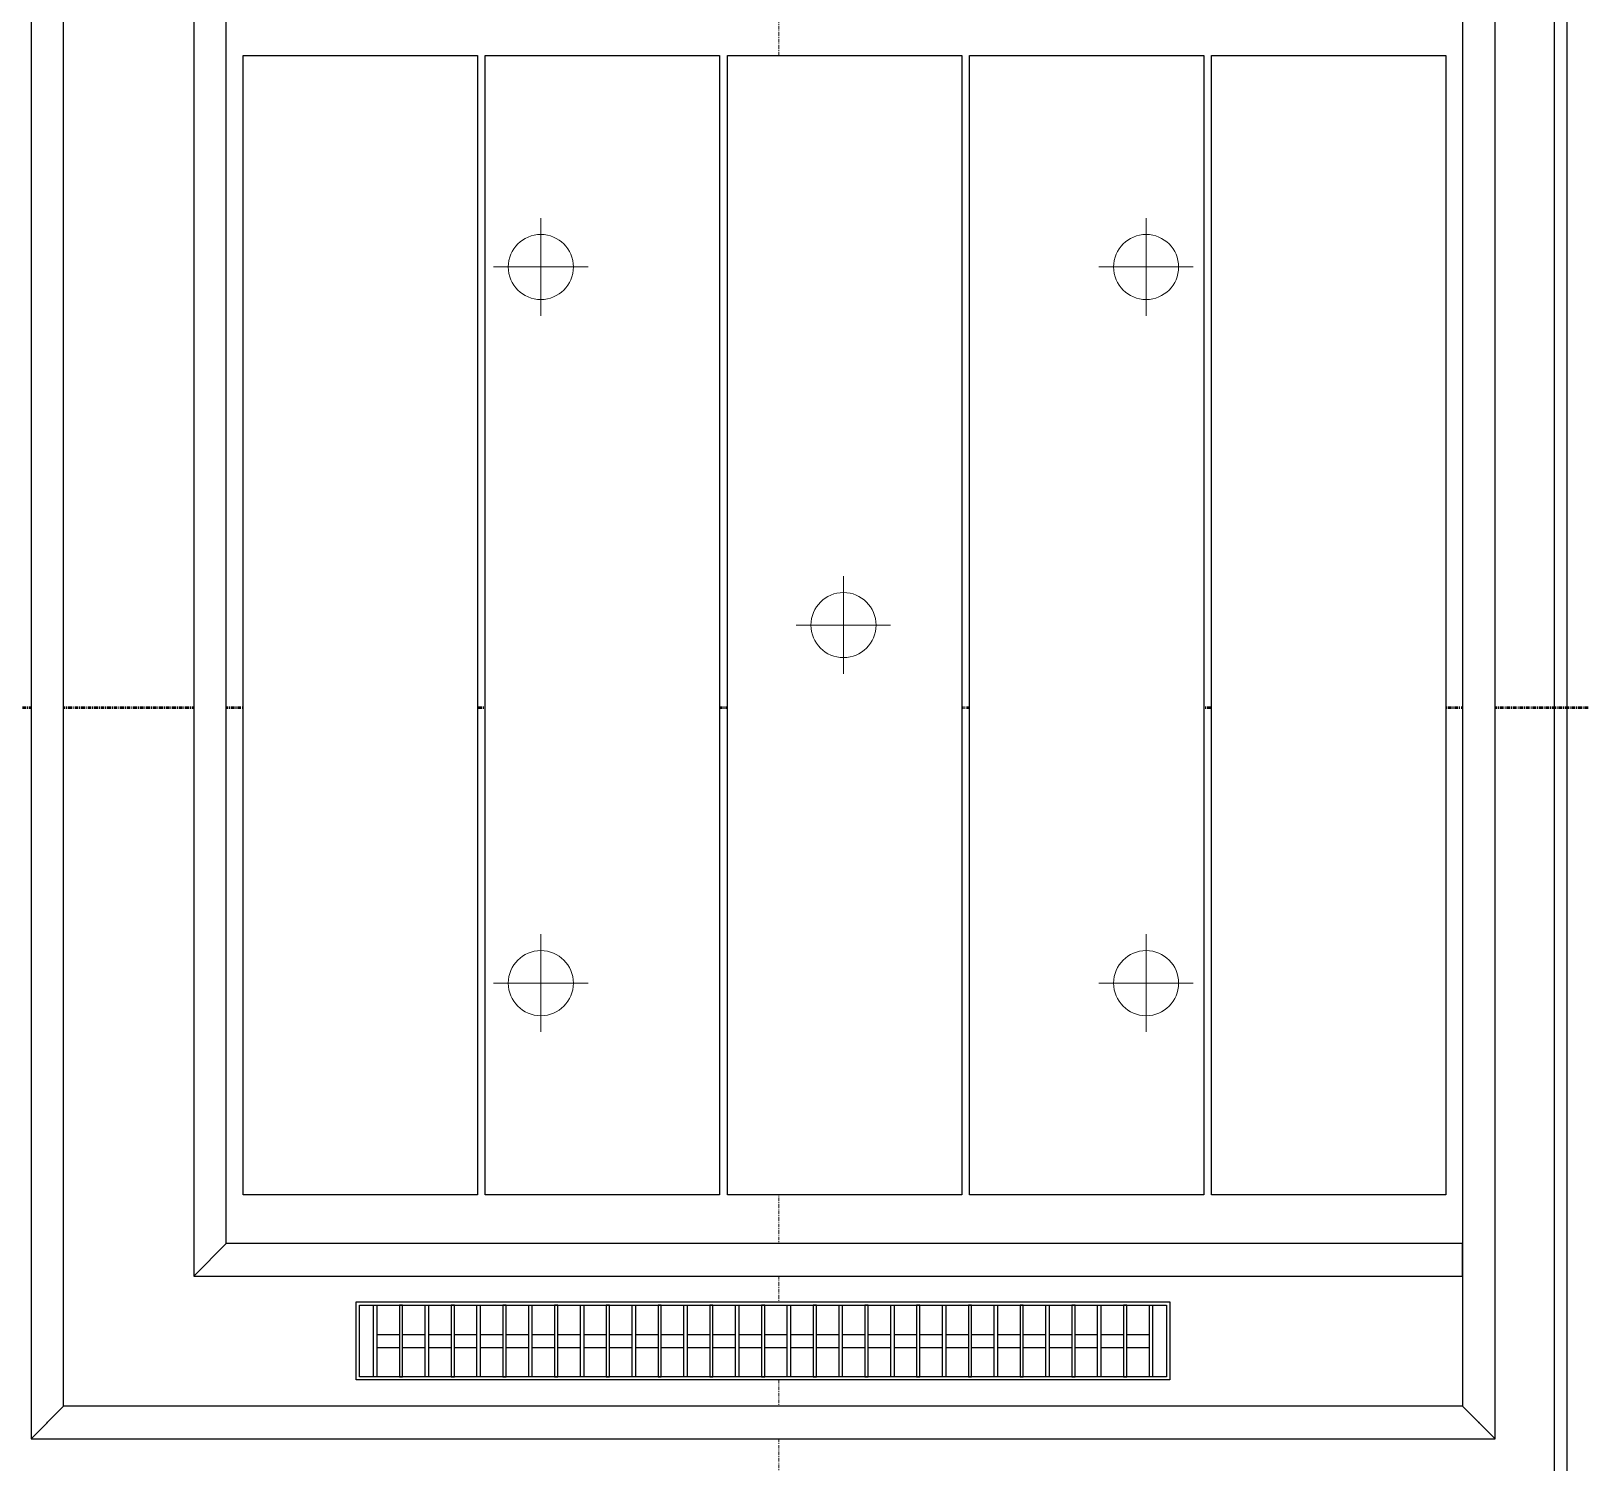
# Model space of a CAD drawing. Header units: millimetres. Extents: x -794334 to -714814, y -17806 to 22403.
# Drawn here: x -745831 to -743451, y -2757 to -559 of the extents above; entities that cross this region are included whole.
import ezdxf
from ezdxf.xclip import XClip

# ---------------------------------------------------------------- set-up
doc = ezdxf.new("R2010")
doc.units = ezdxf.units.MM
doc.header["$XCLIPFRAME"] = 0
doc.linetypes.add('DPA_Grid _ Level 100', pattern=[10, 5.5, -1.6, 1.3, -1.6])
for name, color, linetype in [('000 - WIPEOUT', 250, 'Continuous'), ('001 - ASCESSORIES', 251, 'Continuous'), ('A04_TUBE SERIES', 2, 'Continuous'), ('A11_ALU.SOLID SHEET', 2, 'Continuous')]:
    doc.layers.add(name, color=color, linetype=linetype)
for name, color, linetype, lineweight in [('A-DETL-GENF', 2, 'Continuous', 9), ('E-LITE-EQPM', 2, 'Continuous', 9), ('G-ANNO-SECL', 3, 'Continuous', 9), ('S-GRID', 251, 'Continuous', 9)]:
    doc.layers.add(name, color=color, linetype=linetype, lineweight=lineweight)

# ---------------------------------------------------------------- blocks, each defined once
blk = doc.blocks.new('*U804')
at = {"layer": 'S-GRID', "linetype": 'DPA_Grid _ Level 100'}
blk.add_line((34200, -21385.5), (34200, 16671.4), dxfattribs=at)
blk = doc.blocks.new('*U1236')
blk.add_lwpolyline([(0, -10), (6785, -10), (6785, 10), (0, 10)], close=True)
blk = doc.blocks.new('*U1630')
at = {"rotation": 270}
blk.add_blockref('*U1236', (1200, -565), dxfattribs=at)
blk = doc.blocks.new('*U1434')
blk.add_attdef('EXTR.OVL-LENGTH_', (-25, -59.1), '', height=5)
blk.add_wipeout([(-25, 25), (25, -25), (25, 4175), (-25, 4125)]).dxf.layer = '000 - WIPEOUT'
at = {"layer": 'A04_TUBE SERIES', "color": 0}
blk.add_lwpolyline([(-25, 25), (25, -25), (25, 4175), (-25, 4125)], close=True, dxfattribs=at)
blk = doc.blocks.new('*U1411')
blk.add_attdef('EXTR.OVL-LENGTH_', (-25, -59.1), '', height=5)
blk.add_wipeout([(-25, 25), (25, -25), (25, 4675), (-25, 4625)]).dxf.layer = '000 - WIPEOUT'
at = {"layer": 'A04_TUBE SERIES', "color": 0}
blk.add_lwpolyline([(-25, 25), (25, -25), (25, 4675), (-25, 4625)], close=True, dxfattribs=at)
blk = doc.blocks.new('*U1412')
blk.add_attdef('EXTR.OVL-LENGTH_', (-25, -59.1), '', height=5)
blk.add_wipeout([(-25, 25), (25, -25), (25, 2224.5), (-25, 2174.5)]).dxf.layer = '000 - WIPEOUT'
blk.add_point((0, 0))
at = {"layer": 'A04_TUBE SERIES', "color": 0}
blk.add_lwpolyline([(-25, 25), (25, -25), (25, 2224.5), (-25, 2174.5)], close=True, dxfattribs=at)
blk = doc.blocks.new('*U1413')
blk.add_attdef('EXTR.OVL-LENGTH_', (-25, -59.1), '', height=5)
blk.add_wipeout([(-25, 25), (25, -25), (25, 4675), (-25, 4625)]).dxf.layer = '000 - WIPEOUT'
blk.add_point((0, 0))
at = {"layer": 'A04_TUBE SERIES', "color": 0}
blk.add_lwpolyline([(-25, 25), (25, -25), (25, 4675), (-25, 4625)], close=True, dxfattribs=at)
blk = doc.blocks.new('*U1427')
blk.add_attdef('EXTR.OVL-LENGTH_', (-25, -59.1), '', height=5)
blk.add_wipeout([(-25, 25), (25, -25), (25, 1924.5), (-25, 1924.5)]).dxf.layer = '000 - WIPEOUT'
blk.add_point((0, 0))
at = {"layer": 'A04_TUBE SERIES', "color": 0}
blk.add_lwpolyline([(-25, 25), (25, -25), (25, 1924.5), (-25, 1924.5)], close=True, dxfattribs=at)
blk = doc.blocks.new('*U1541')
at = {"color": 6}
blk.add_point((-37.5, 0), dxfattribs=at)
at = {"color": 3}
for points in [[(-875, 924), (875, 924), (875, 564), (-875, 564)], [(-875, 552), (875, 552), (875, 192), (-875, 192)], [(-875, -192), (875, -192), (875, -552), (-875, -552)], [(-875, -564), (875, -564), (875, -924), (-875, -924)]]:
    blk.add_wipeout(points, dxfattribs=at).dxf.layer = '000 - WIPEOUT'
at = {"layer": 'A11_ALU.SOLID SHEET', "color": 0, "linetype": 'ByBlock'}
for points in [[(875, 564), (-875, 564), (-875, 924), (875, 924)], [(875, 192), (-875, 192), (-875, 552), (875, 552)], [(875, -552), (-875, -552), (-875, -192), (875, -192)], [(875, -924), (-875, -924), (-875, -564), (875, -564)]]:
    blk.add_lwpolyline(points, close=True, dxfattribs=at)
at = {"color": 3}
blk.add_wipeout([(-875, 180), (875, 180), (875, -180), (-875, -180)], dxfattribs=at).dxf.layer = '000 - WIPEOUT'
at = {"layer": 'A11_ALU.SOLID SHEET', "color": 0, "linetype": 'ByBlock'}
blk.add_lwpolyline([(875, -180), (-875, -180), (-875, 180), (875, 180)], close=True, dxfattribs=at)
blk = doc.blocks.new('*U1623')
at = {"color": 1}
blk.add_wipeout([(625, -60), (-625, -60), (-625, 60), (625, 60)], dxfattribs=at).dxf.layer = '000 - WIPEOUT'
at = {"layer": '001 - ASCESSORIES', "color": 0}
blk.add_lwpolyline([(625, -60), (-625, -60), (-625, 60), (625, 60)], close=True, dxfattribs=at)
at = {"layer": '001 - ASCESSORIES'}
for points in [[(620, -55), (-620, -55), (-620, 55), (620, 55)], [(-593.5, -55), (-598.5, -55), (-598.5, 55), (-593.5, 55)], [(-558.8, -55), (-553.8, -55), (-553.8, 55), (-558.8, 55)], [(-514, -55), (-519, -55), (-519, 55), (-514, 55)], [(-479.3, -55), (-474.3, -55), (-474.3, 55), (-479.3, 55)], [(-434.6, -55), (-439.6, -55), (-439.6, 55), (-434.6, 55)], [(-399.8, -55), (-394.8, -55), (-394.8, 55), (-399.8, 55)], [(-355.1, -55), (-360.1, -55), (-360.1, 55), (-355.1, 55)], [(-320.4, -55), (-315.4, -55), (-315.4, 55), (-320.4, 55)], [(-275.6, -55), (-280.6, -55), (-280.6, 55), (-275.6, 55)], [(-240.9, -55), (-235.9, -55), (-235.9, 55), (-240.9, 55)], [(-196.2, -55), (-201.2, -55), (-201.2, 55), (-196.2, 55)], [(-161.4, -55), (-156.4, -55), (-156.4, 55), (-161.4, 55)], [(-116.7, -55), (-121.7, -55), (-121.7, 55), (-116.7, 55)], [(-82, -55), (-77, -55), (-77, 55), (-82, 55)], [(-37.2, -55), (-42.2, -55), (-42.2, 55), (-37.2, 55)], [(-2.5, -55), (2.5, -55), (2.5, 55), (-2.5, 55)], [(42.2, -55), (37.2, -55), (37.2, 55), (42.2, 55)], [(77, -55), (82, -55), (82, 55), (77, 55)], [(121.7, -55), (116.7, -55), (116.7, 55), (121.7, 55)], [(156.4, -55), (161.4, -55), (161.4, 55), (156.4, 55)], [(201.2, -55), (196.2, -55), (196.2, 55), (201.2, 55)], [(235.9, -55), (240.9, -55), (240.9, 55), (235.9, 55)], [(280.6, -55), (275.6, -55), (275.6, 55), (280.6, 55)], [(315.4, -55), (320.4, -55), (320.4, 55), (315.4, 55)], [(360.1, -55), (355.1, -55), (355.1, 55), (360.1, 55)], [(394.8, -55), (399.8, -55), (399.8, 55), (394.8, 55)], [(439.6, -55), (434.6, -55), (434.6, 55), (439.6, 55)], [(474.3, -55), (479.3, -55), (479.3, 55), (474.3, 55)], [(519, -55), (514, -55), (514, 55), (519, 55)], [(553.8, -55), (558.8, -55), (558.8, 55), (553.8, 55)], [(598.5, -55), (593.5, -55), (593.5, 55), (598.5, 55)]]:
    blk.add_lwpolyline(points, close=True, dxfattribs=at)
for points in [[(-593.5, 10), (-558.8, 10)], [(-553.8, 10), (-519, 10)], [(-514, 10), (-479.3, 10)], [(-474.3, 10), (-439.6, 10)], [(-434.6, 10), (-399.8, 10)], [(-394.8, 10), (-360.1, 10)], [(-355.1, 10), (-320.4, 10)], [(-315.4, 10), (-280.6, 10)], [(-275.6, 10), (-240.9, 10)], [(-235.9, 10), (-201.2, 10)], [(-196.2, 10), (-161.4, 10)], [(-156.4, 10), (-121.7, 10)], [(-116.7, 10), (-82, 10)], [(-77, 10), (-42.2, 10)], [(-37.2, 10), (-2.5, 10)], [(2.5, 10), (37.2, 10)], [(42.2, 10), (77, 10)], [(82, 10), (116.7, 10)], [(121.7, 10), (156.4, 10)], [(161.4, 10), (196.2, 10)], [(201.2, 10), (235.9, 10)], [(240.9, 10), (275.6, 10)], [(280.6, 10), (315.4, 10)], [(320.4, 10), (355.1, 10)], [(360.1, 10), (394.8, 10)], [(399.8, 10), (434.6, 10)], [(439.6, 10), (474.3, 10)], [(479.3, 10), (514, 10)], [(519, 10), (553.8, 10)], [(558.8, 10), (593.5, 10)], [(-593.5, -10), (-558.8, -10)], [(-553.8, -10), (-519, -10)], [(-514, -10), (-479.3, -10)], [(-474.3, -10), (-439.6, -10)], [(-434.6, -10), (-399.8, -10)], [(-394.8, -10), (-360.1, -10)], [(-355.1, -10), (-320.4, -10)], [(-315.4, -10), (-280.6, -10)], [(-275.6, -10), (-240.9, -10)], [(-235.9, -10), (-201.2, -10)], [(-196.2, -10), (-161.4, -10)], [(-156.4, -10), (-121.7, -10)], [(-116.7, -10), (-82, -10)], [(-77, -10), (-42.2, -10)], [(-37.2, -10), (-2.5, -10)], [(2.5, -10), (37.2, -10)], [(42.2, -10), (77, -10)], [(82, -10), (116.7, -10)], [(121.7, -10), (156.4, -10)], [(161.4, -10), (196.2, -10)], [(201.2, -10), (235.9, -10)], [(240.9, -10), (275.6, -10)], [(280.6, -10), (315.4, -10)], [(320.4, -10), (355.1, -10)], [(360.1, -10), (394.8, -10)], [(399.8, -10), (434.6, -10)], [(439.6, -10), (474.3, -10)], [(479.3, -10), (514, -10)], [(519, -10), (553.8, -10)], [(558.8, -10), (593.5, -10)]]:
    blk.add_lwpolyline(points, dxfattribs=at)
blk = doc.blocks.new('*U1629')
blk.add_blockref('*U1623', (-25.2, -6150))
at = {"layer": 'A11_ALU.SOLID SHEET', "linetype": 'ByBlock'}
for name, p, rotation in [('*U1411', (-1125, -1625.5), 180), ('*U1541', (100, -5050.5), 90)]:
    blk.add_blockref(name, p, dxfattribs=dict(at, rotation=rotation))
at = {"layer": 'A11_ALU.SOLID SHEET', "linetype": 'ByBlock', "rotation": 270}
blk.add_blockref('*U1412', (-1125, -6275.5), dxfattribs=at)
at = {"layer": 'A11_ALU.SOLID SHEET', "linetype": 'ByBlock'}
blk.add_blockref('*U1413', (1074.5, -6275.5), dxfattribs=at)
at = {"layer": 'A11_ALU.SOLID SHEET', "linetype": 'ByBlock', "rotation": 270}
blk.add_blockref('*U1427', (-875, -6025.5), dxfattribs=at)
at = {"layer": 'A11_ALU.SOLID SHEET', "linetype": 'ByBlock', "rotation": 179.9999999999148}
blk.add_blockref('*U1434', (-875, -1875.5), dxfattribs=at)
blk = doc.blocks.new('LGF_DL_SAA_LowPower_DL1a1 - LGF_DL_SAA_LowPower_DL1a-12437659-4150-01 CONCOURSE LEVEL - REFLECTED CEILING PLAN')
at = {"layer": 'A-DETL-GENF'}
for p, q in [((0, 75), (0, -75)), ((72.5, 0), (-72.5, 0))]:
    blk.add_line(p, q, dxfattribs=at)
blk.add_circle((0, 0), 50, dxfattribs=at)
blk = doc.blocks.new('LGF_DL_SAA_LowPower_DL1a1 - LGF_DL_SAA_LowPower_DL1a-12438006-4150-01 CONCOURSE LEVEL - REFLECTED CEILING PLAN')
at = {"layer": 'A-DETL-GENF'}
for p, q in [((0, -75), (0, 75)), ((72.5, 0), (-72.5, 0))]:
    blk.add_line(p, q, dxfattribs=at)
blk.add_circle((0, 0), 50, dxfattribs=at)
blk = doc.blocks.new('C-1-PP19-AR-4150-01-B_20250901-115810_EXDOWNLIGHT')
at = {"layer": 'E-LITE-EQPM'}
for name, p, rotation in [('LGF_DL_SAA_LowPower_DL1a1 - LGF_DL_SAA_LowPower_DL1a-12437659-4150-01 CONCOURSE LEVEL - REFLECTED CEILING PLAN', (-365.5, -4500.5), 359.9999881697653), ('LGF_DL_SAA_LowPower_DL1a1 - LGF_DL_SAA_LowPower_DL1a-12437659-4150-01 CONCOURSE LEVEL - REFLECTED CEILING PLAN', (564.5, -4500.5), 359.9999881697653), ('LGF_DL_SAA_LowPower_DL1a1 - LGF_DL_SAA_LowPower_DL1a-12437659-4150-01 CONCOURSE LEVEL - REFLECTED CEILING PLAN', (99.5, -5050.5), 359.9999881697653), ('LGF_DL_SAA_LowPower_DL1a1 - LGF_DL_SAA_LowPower_DL1a-12438006-4150-01 CONCOURSE LEVEL - REFLECTED CEILING PLAN', (-365.5, -5600.5), 1.18302346677688e-05), ('LGF_DL_SAA_LowPower_DL1a1 - LGF_DL_SAA_LowPower_DL1a-12438006-4150-01 CONCOURSE LEVEL - REFLECTED CEILING PLAN', (564.5, -5600.5), 1.18302346677688e-05)]:
    blk.add_blockref(name, p, dxfattribs=dict(at, rotation=rotation))

msp = doc.modelspace()

# ---------------------------------------------------------------- block references
at = {"layer": 'A11_ALU.SOLID SHEET'}
ref = msp.add_blockref('*U1630', (-744681.2, 3579), dxfattribs=at)
XClip(ref).set_block_clipping_path([(-45802.4668593339, -9620.0029952967), (23702.8690583039, 10334.9999958097)])

# ---------------------------------------------------------------- next in the draw order: linework, layer by layer
at = {"layer": 'G-ANNO-SECL', "linetype": 'DPA_Grid _ Level 100', "lineweight": 50}
msp.add_line((-792444.1, -1598.3), (-717748.3, -1598.3), dxfattribs=at)

# ---------------------------------------------------------------- next in the draw order: block references
msp.add_blockref('*U804', (-778882.4, 3579))

# ---------------------------------------------------------------- next in the draw order: block references
ref = msp.add_blockref('*U1629', (-744681.2, 3579))
XClip(ref).set_block_clipping_path([(-45802.4668593339, -9620.0029952967), (23702.8690583039, 10334.9999958097)])

# ---------------------------------------------------------------- next in the draw order: block references
ref = msp.add_blockref('C-1-PP19-AR-4150-01-B_20250901-115810_EXDOWNLIGHT', (-744682.4, 3579))
XClip(ref).set_block_clipping_path([(-45801.3280238605, -9620.0029952967), (23704.0078937773, 10334.9999958097)])

doc.saveas('drawing.dxf')
